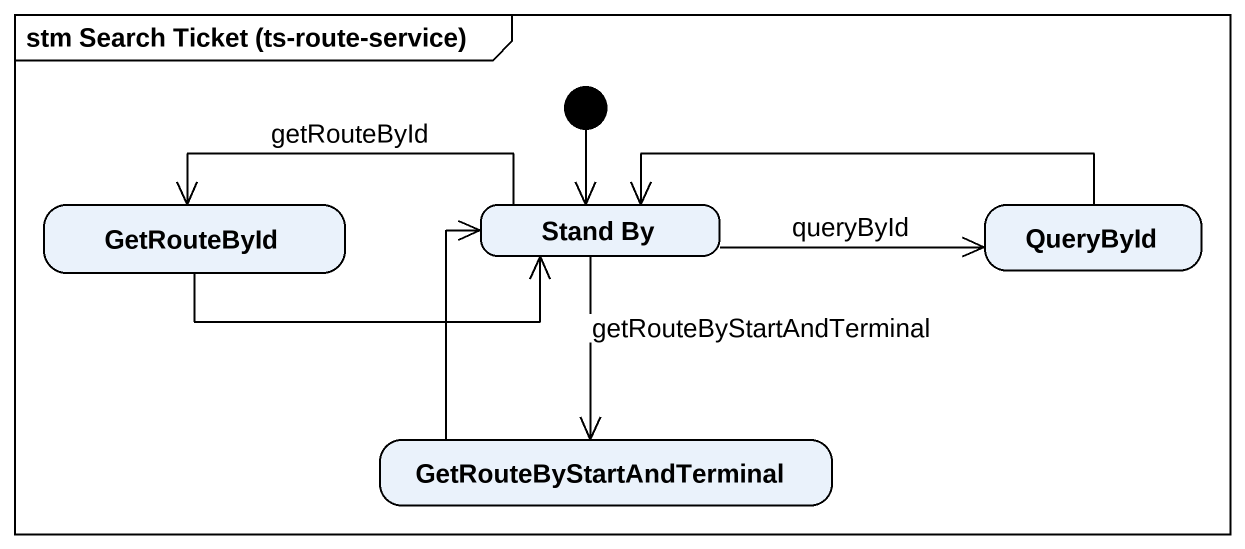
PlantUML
@startuml
mainframe stm Search Ticket (ts-route-service)
hide empty description
state GetRouteById
state "Stand By" as Stand_By
state QueryById
state GetRouteByStartAndTerminal
[*] --> Stand_By
GetRouteById -right-> Stand_By
Stand_By -left-> GetRouteById : getRouteById
Stand_By -right-> QueryById : queryById
Stand_By --> GetRouteByStartAndTerminal : getRouteByStartAndTerminal
QueryById -left-> Stand_By
GetRouteByStartAndTerminal -up-> Stand_By
@enduml
